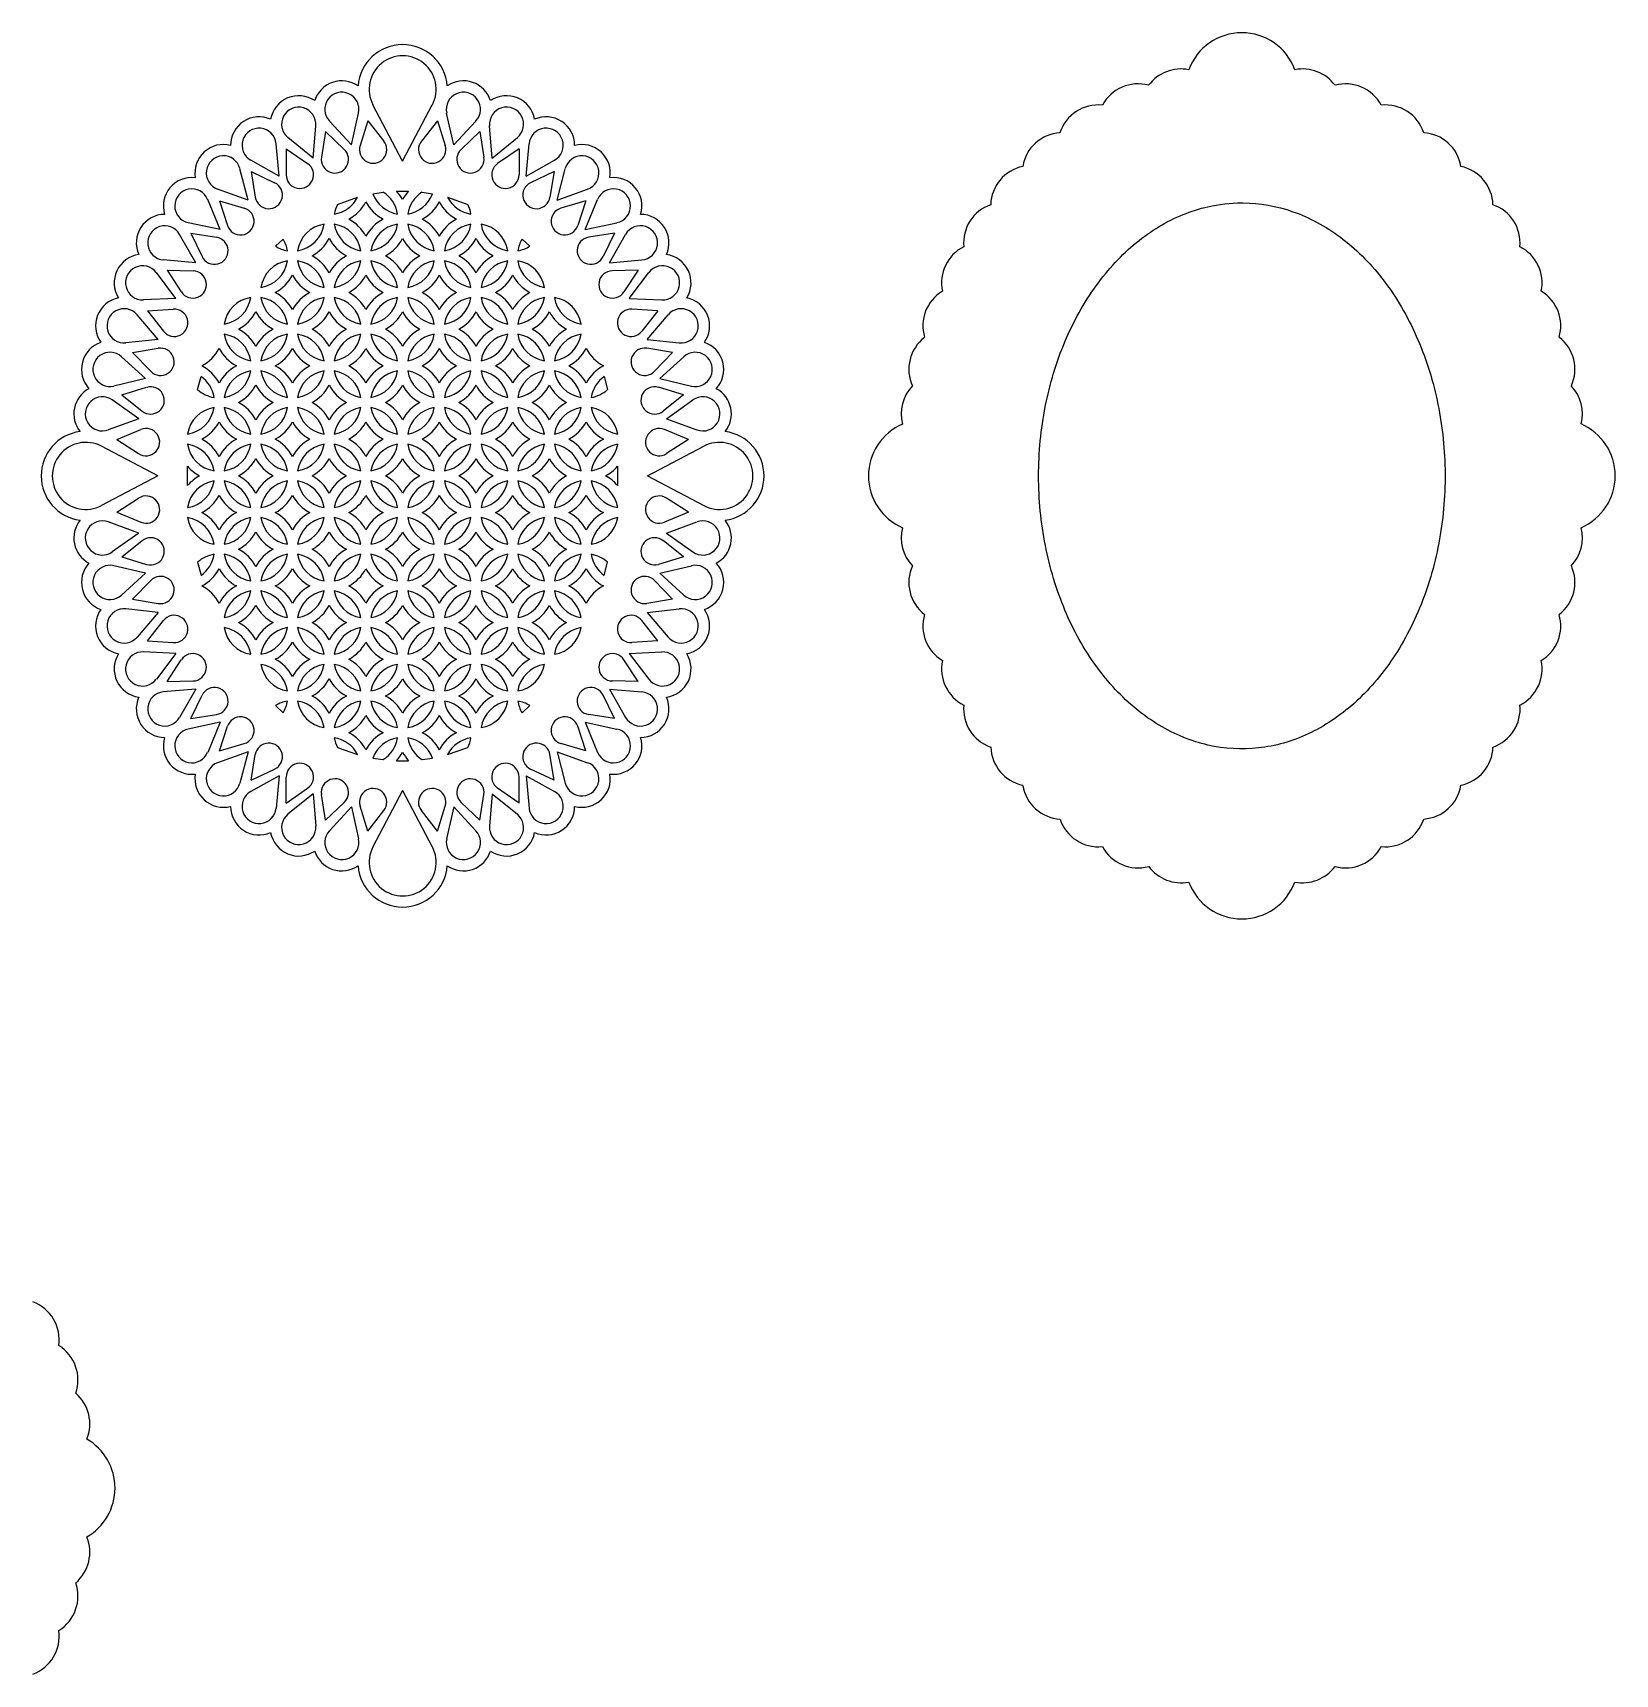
# Model space of a CAD drawing. Extents: x -370 to 168, y -426 to -128.
# Drawn here: x -98.5 to 168, y -404.8 to -128.2 of the extents above; entities that cross this region are included whole.
import ezdxf

# ---------------------------------------------------------------- set-up
doc = ezdxf.new("R2010")
doc.units = 0
doc.layers.get('0').update_dxf_attribs({"linetype": 'CONTINUOUS'})

msp = doc.modelspace()

# ---------------------------------------------------------------- linework, layer by layer
for p, q in [((-36.24, -149.88), (-41.24, -140.38)), ((-36.24, -149.88), (-31.25, -140.38)), ((-44.85, -147.09), (-48.58, -143.09)), ((-44.85, -147.09), (-43.66, -141.74)), ((-42.13, -143.05), (-43.42, -147.23)), ((-42.13, -143.05), (-39.41, -146.48)), ((-30.36, -143.05), (-33.08, -146.48)), ((-30.36, -143.05), (-29.06, -147.23)), ((-27.64, -147.09), (-28.83, -141.74)), ((-27.64, -147.09), (-23.91, -143.09)), ((-51.34, -149.33), (-55.57, -145.86)), ((-51.34, -149.33), (-50.88, -143.88)), ((-49.26, -144.86), (-49.93, -149.19)), ((-49.26, -144.86), (-46.07, -147.87)), ((-23.22, -144.86), (-26.41, -147.87)), ((-23.22, -144.86), (-22.56, -149.19)), ((-21.15, -149.33), (-21.61, -143.88)), ((-21.15, -149.33), (-16.91, -145.86)), ((-57.03, -152.36), (-57.55, -146.91)), ((-55.85, -147.76), (-55.86, -152.14)), ((-55.85, -147.76), (-52.24, -150.25)), ((-16.64, -147.76), (-20.25, -150.25)), ((-16.64, -147.76), (-16.63, -152.14)), ((-15.46, -152.36), (-14.94, -146.91)), ((-62.26, -156.41), (-63.64, -151.12)), ((-57.03, -152.36), (-61.82, -149.7)), ((-61.77, -151.6), (-57.81, -153.48)), ((-61.77, -151.6), (-61.07, -155.93)), ((-15.46, -152.36), (-10.67, -149.7)), ((-10.72, -151.6), (-14.68, -153.48)), ((-10.72, -151.6), (-11.42, -155.93)), ((-10.23, -156.41), (-8.85, -151.12)), ((-62.26, -156.41), (-67.41, -154.56)), ((-10.23, -156.41), (-5.08, -154.56)), ((-67, -161.37), (-69.08, -156.3)), ((-67.11, -156.53), (-62.91, -157.77)), ((-67.11, -156.53), (-65.75, -160.7)), ((-47.22, -157.13), (-43.83, -155.94)), ((-41.29, -155.35), (-39.51, -155.07)), ((-37.26, -154.9), (-35.23, -154.9)), ((-32.98, -155.07), (-31.2, -155.35)), ((-28.66, -155.94), (-25.27, -157.13)), ((-5.38, -156.53), (-9.58, -157.77)), ((-5.38, -156.53), (-6.74, -160.7)), ((-5.49, -161.37), (-3.41, -156.3)), ((-67, -161.37), (-72.35, -160.22)), ((-5.49, -161.37), (-0.14, -160.22)), ((-71.1, -166.96), (-73.81, -162.2)), ((-71.91, -161.98), (-67.59, -162.66)), ((-71.91, -161.98), (-70.03, -165.93)), ((-57.68, -164.18), (-56.37, -162.97)), ((-16.12, -162.97), (-14.81, -164.18)), ((-0.57, -161.98), (-4.9, -162.66)), ((-0.57, -161.98), (-2.46, -165.93)), ((-1.38, -166.96), (1.32, -162.2)), ((-74.42, -172.98), (-77.73, -168.61)), ((-71.1, -166.96), (-76.56, -166.49)), ((-75.91, -168.22), (-71.53, -168.33)), ((-75.91, -168.22), (-73.52, -171.89)), ((-1.38, -166.96), (4.07, -166.49)), ((3.42, -168.22), (-0.96, -168.33)), ((3.42, -168.22), (1.03, -171.89)), ((1.93, -172.98), (5.24, -168.61)), ((-74.42, -172.98), (-79.89, -173.23)), ((1.93, -172.98), (7.4, -173.23)), ((-77.41, -179.88), (-80.97, -175.73)), ((-79.24, -175.07), (-74.87, -174.79)), ((-79.24, -175.07), (-76.54, -178.52)), ((6.75, -175.07), (2.38, -174.79)), ((6.75, -175.07), (4.05, -178.52)), ((4.92, -179.88), (8.48, -175.73)), ((-77.41, -179.88), (-82.85, -180.47)), ((-81.72, -182.11), (-77.4, -181.39)), ((-81.72, -182.11), (-78.67, -185.26)), ((9.23, -182.11), (4.91, -181.39)), ((4.92, -179.88), (10.36, -180.47)), ((9.23, -182.11), (6.18, -185.26)), ((-79.55, -186.48), (-83.61, -182.8)), ((7.06, -186.48), (11.12, -182.8)), ((-79.55, -186.48), (-84.88, -187.74)), ((-83.55, -189.23), (-79.36, -187.96)), ((-70.77, -188.35), (-70.2, -186.13)), ((-2.29, -186.13), (-1.71, -188.35)), ((11.06, -189.23), (6.87, -187.96)), ((7.06, -186.48), (12.39, -187.74)), ((-80.69, -193.25), (-85.15, -190.08)), ((-83.55, -189.23), (-80.13, -191.97)), ((11.06, -189.23), (7.64, -191.97)), ((8.2, -193.25), (12.66, -190.08)), ((-80.69, -193.25), (-85.83, -195.13)), ((8.2, -193.25), (13.34, -195.13)), ((-84.39, -196.75), (-80.34, -195.08)), ((11.9, -196.75), (7.85, -195.08)), ((-77.47, -202.89), (-86.97, -197.89)), ((-84.39, -196.75), (-80.72, -199.14)), ((4.98, -202.89), (14.48, -197.89)), ((11.9, -196.75), (8.23, -199.14)), ((-72.46, -204.5), (-72.46, -201.27)), ((-0.03, -201.27), (-0.03, -204.5)), ((-77.47, -202.89), (-86.97, -207.88)), ((4.98, -202.89), (14.48, -207.88)), ((-84.39, -209.02), (-80.72, -206.63)), ((11.9, -209.02), (8.23, -206.63)), ((-84.39, -209.02), (-80.34, -210.7)), ((11.9, -209.02), (7.85, -210.7)), ((-80.69, -212.52), (-85.83, -210.64)), ((-80.69, -212.52), (-85.15, -215.69)), ((8.2, -212.52), (13.34, -210.64)), ((8.2, -212.52), (12.66, -215.69)), ((-83.55, -216.54), (-80.13, -213.8)), ((11.06, -216.54), (7.64, -213.8)), ((-79.55, -219.29), (-84.88, -218.03)), ((-83.55, -216.54), (-79.36, -217.81)), ((-70.77, -217.43), (-70.2, -219.64)), ((-2.29, -219.64), (-1.71, -217.43)), ((11.06, -216.54), (6.87, -217.81)), ((7.06, -219.29), (12.39, -218.03)), ((-79.55, -219.29), (-83.61, -222.97)), ((-81.72, -223.66), (-78.67, -220.51)), ((9.23, -223.66), (6.18, -220.51)), ((7.06, -219.29), (11.12, -222.97)), ((-81.72, -223.66), (-77.4, -224.39)), ((9.23, -223.66), (4.91, -224.39)), ((-77.41, -225.89), (-82.85, -225.31)), ((-77.41, -225.89), (-80.97, -230.05)), ((4.92, -225.89), (10.36, -225.31)), ((4.92, -225.89), (8.48, -230.05)), ((-79.24, -230.7), (-76.54, -227.26)), ((6.75, -230.7), (4.05, -227.26)), ((-79.24, -230.7), (-74.87, -230.98)), ((6.75, -230.7), (2.38, -230.98)), ((-74.42, -232.8), (-79.89, -232.54)), ((-74.42, -232.8), (-77.73, -237.16)), ((-75.91, -237.56), (-73.52, -233.88)), ((3.42, -237.56), (1.03, -233.88)), ((1.93, -232.8), (7.4, -232.54)), ((1.93, -232.8), (5.24, -237.16)), ((-75.91, -237.56), (-71.53, -237.44)), ((3.42, -237.56), (-0.96, -237.44)), ((-71.1, -238.81), (-76.56, -239.28)), ((-71.1, -238.81), (-73.81, -243.58)), ((-71.91, -243.79), (-70.03, -239.84)), ((-0.57, -243.79), (-2.46, -239.84)), ((-1.38, -238.81), (4.07, -239.28)), ((-1.38, -238.81), (1.32, -243.58)), ((-71.91, -243.79), (-67.59, -243.11)), ((-57.68, -241.59), (-56.37, -242.81)), ((-16.12, -242.81), (-14.81, -241.59)), ((-0.57, -243.79), (-4.9, -243.11)), ((-67, -244.4), (-72.35, -245.56)), ((-67, -244.4), (-69.08, -249.47)), ((-67.11, -249.24), (-65.75, -245.08)), ((-5.38, -249.24), (-6.74, -245.08)), ((-5.49, -244.4), (-0.14, -245.56)), ((-5.49, -244.4), (-3.41, -249.47)), ((-67.11, -249.24), (-62.91, -248)), ((-47.22, -248.64), (-43.83, -249.83)), ((-28.66, -249.83), (-25.27, -248.64)), ((-5.38, -249.24), (-9.58, -248)), ((-62.26, -249.36), (-67.41, -251.22)), ((-62.26, -249.36), (-63.64, -254.66)), ((-61.77, -254.17), (-61.07, -249.84)), ((-41.29, -250.43), (-39.51, -250.7)), ((-37.26, -250.88), (-35.23, -250.88)), ((-32.98, -250.7), (-31.2, -250.43)), ((-10.72, -254.17), (-11.42, -249.84)), ((-10.23, -249.36), (-5.08, -251.22)), ((-10.23, -249.36), (-8.85, -254.66)), ((-57.03, -253.41), (-61.82, -256.07)), ((-61.77, -254.17), (-57.81, -252.3)), ((-57.03, -253.41), (-57.55, -258.86)), ((-55.85, -258.01), (-55.86, -253.63)), ((-16.64, -258.01), (-16.63, -253.63)), ((-15.46, -253.41), (-10.67, -256.07)), ((-15.46, -253.41), (-14.94, -258.86)), ((-10.72, -254.17), (-14.68, -252.3)), ((-55.85, -258.01), (-52.24, -255.52)), ((-51.34, -256.44), (-55.57, -259.91)), ((-51.34, -256.44), (-50.88, -261.89)), ((-49.26, -260.91), (-49.93, -256.58)), ((-36.24, -255.89), (-41.24, -265.39)), ((-36.24, -255.89), (-31.25, -265.39)), ((-23.22, -260.91), (-22.56, -256.58)), ((-21.15, -256.44), (-21.61, -261.89)), ((-21.15, -256.44), (-16.91, -259.91)), ((-16.64, -258.01), (-20.25, -255.52)), ((-49.26, -260.91), (-46.07, -257.9)), ((-44.85, -258.68), (-48.58, -262.69)), ((-44.85, -258.68), (-43.66, -264.03)), ((-42.13, -262.73), (-43.42, -258.54)), ((-42.13, -262.73), (-39.41, -259.29)), ((-30.36, -262.73), (-33.08, -259.29)), ((-30.36, -262.73), (-29.06, -258.54)), ((-27.64, -258.68), (-28.83, -264.03)), ((-27.64, -258.68), (-23.91, -262.69)), ((-23.22, -260.91), (-26.41, -257.9))]:
    msp.add_line(p, q)
for centre, radius, start, end in [((105.12, -137.75), 9.53, 20.3392, 159.6608), ((-36.24, -137.75), 7.53, 4.4725, 175.5275), ((-36.24, -137.75), 5.65, 332.2491, 207.7509), ((94.88, -141.12), 6.8, 78.9978, 143.4923), ((115.35, -141.12), 6.8, 36.5103, 101.0048), ((-46.48, -141.12), 4.8, 55.3961, 162.2801), ((-46.48, -141.12), 2.88, 347.4978, 222.9996), ((-26.01, -141.12), 2.88, 317.0004, 192.5022), ((-26.01, -141.12), 4.8, 17.7199, 124.6039), ((87.61, -143.63), 6.8, 74.6254, 151.758), ((122.62, -143.63), 6.8, 28.2446, 105.3772), ((-53.75, -143.63), 4.8, 55.8375, 169.9004), ((-53.75, -143.63), 2.88, 355.1181, 230.6199), ((-18.74, -143.63), 2.88, 309.3801, 184.8819), ((-18.74, -143.63), 4.8, 10.0996, 124.1625), ((80.94, -147.18), 6.8, 84.2799, 161.8041), ((129.29, -147.18), 6.8, 18.1985, 95.7227), ((-60.42, -147.18), 4.8, 66.1374, 180.2003), ((-12.07, -147.18), 4.8, 359.7997, 113.8626), ((-60.42, -147.18), 2.88, 5.418, 240.9198), ((-41.22, -147.91), 2.3, 162.8071, 38.3088), ((-31.27, -147.91), 2.3, 141.6911, 17.1929), ((-12.07, -147.18), 2.88, 299.0802, 174.582), ((74.93, -151.84), 6.8, 93.7722, 170.6713), ((135.3, -151.84), 6.8, 9.3313, 86.2304), ((-66.43, -151.84), 4.8, 75.376, 189.4389), ((-66.43, -151.84), 2.88, 14.6565, 250.1583), ((-47.65, -149.55), 2.3, 171.2309, 46.7327), ((-24.83, -149.55), 2.3, 133.2673, 8.7691), ((-6.06, -151.84), 2.88, 289.8417, 165.3435), ((-6.06, -151.84), 4.8, 350.5611, 104.624), ((-53.55, -152.15), 2.3, 179.8406, 55.3424), ((-18.94, -152.15), 2.3, 124.6576, 0.1594), ((69.61, -157.4), 6.8, 101.847, 178.2518), ((140.62, -157.4), 6.8, 1.7508, 78.1556), ((-71.75, -157.4), 4.8, 83.0794, 197.1423), ((-71.75, -157.4), 2.88, 22.36, 257.8617), ((-58.79, -155.56), 2.3, 189.1712, 64.6729), ((-13.7, -155.56), 2.3, 115.3271, 350.8288), ((-0.74, -157.4), 2.88, 282.1383, 157.64), ((-0.74, -157.4), 4.8, 342.8577, 96.9206), ((-48.61, -153.43), 5.4, 279.0442, 332.3273), ((-42.43, -159.61), 5.4, 152.6678, 170.9558), ((-48.61, -153.43), 7, 297.981, 332.019), ((-36.24, -153.43), 7, 207.981, 242.019), ((-36.24, -153.43), 5.4, 200.7558, 260.9558), ((-42.43, -159.61), 5.4, 9.0442, 57.253), ((-42.43, -159.61), 7, 27.981, 42.3754), ((-30.06, -159.61), 7, 137.6246, 152.019), ((-30.06, -159.61), 5.4, 122.747, 170.9558), ((-36.24, -153.43), 5.4, 279.0442, 339.2442), ((-36.24, -153.43), 7, 297.981, 332.019), ((-23.88, -153.43), 7, 207.981, 242.019), ((-23.88, -153.43), 5.4, 207.6727, 260.9558), ((-30.06, -159.61), 5.4, 9.0442, 27.3322), ((65.05, -163.62), 6.8, 109.1699, 185.5517), ((145.18, -163.62), 6.8, 354.4508, 70.8327), ((-76.31, -163.62), 4.8, 90.2794, 204.3423), ((-63.56, -159.98), 2.3, 198.0996, 73.6014), ((-48.61, -165.8), 7, 27.981, 62.019), ((-36.24, -165.8), 7, 117.981, 152.019), ((-36.24, -165.8), 7, 27.981, 62.019), ((-23.88, -165.8), 7, 117.981, 152.019), ((-8.93, -159.98), 2.3, 106.3986, 341.9004), ((3.82, -163.62), 4.8, 335.6577, 89.7206), ((-76.31, -163.62), 2.88, 29.56, 265.0618), ((-67.95, -164.94), 2.3, 205.5459, 81.0477), ((-60.97, -165.8), 5.4, 9.0442, 31.5937), ((-48.61, -165.8), 5.4, 99.0442, 170.9558), ((-54.79, -159.61), 5.4, 279.0442, 350.9558), ((-54.79, -159.61), 7, 297.981, 332.019), ((-42.43, -159.61), 7, 207.981, 242.019), ((-42.43, -159.61), 5.4, 189.0442, 260.9558), ((-48.61, -165.8), 5.4, 9.0442, 80.9558), ((-42.43, -159.61), 5.4, 279.0442, 350.9558), ((-36.24, -165.8), 5.4, 99.0442, 170.9558), ((-42.43, -159.61), 7, 297.981, 332.019), ((-30.06, -159.61), 7, 207.981, 242.019), ((-30.06, -159.61), 5.4, 189.0442, 260.9558), ((-36.24, -165.8), 5.4, 9.0442, 80.9558), ((-30.06, -159.61), 5.4, 279.0442, 350.9558), ((-23.88, -165.8), 5.4, 99.0442, 170.9558), ((-30.06, -159.61), 7, 297.981, 332.019), ((-17.7, -159.61), 7, 207.981, 242.019), ((-17.7, -159.61), 5.4, 189.0442, 260.9558), ((-23.88, -165.8), 5.4, 9.0442, 80.9558), ((-11.52, -165.8), 5.4, 148.4063, 170.9558), ((-4.54, -164.94), 2.3, 98.9523, 334.4541), ((3.82, -163.62), 2.88, 274.9382, 150.44), ((-80.03, -170.35), 4.8, 97.8886, 211.9515), ((-54.79, -159.61), 5.4, 237.683, 260.9558), ((-54.79, -171.98), 7, 27.981, 62.019), ((-42.43, -171.98), 7, 117.981, 152.019), ((-42.43, -171.98), 7, 27.981, 62.019), ((-30.06, -171.98), 7, 117.981, 152.019), ((-30.06, -171.98), 7, 27.981, 62.019), ((-17.7, -171.98), 7, 117.981, 152.019), ((-17.7, -159.61), 5.4, 279.0442, 302.317), ((7.54, -170.35), 4.8, 328.0485, 82.1114), ((61.33, -170.35), 6.8, 116.6791, 192.1303), ((148.9, -170.35), 6.8, 347.8723, 63.3234), ((-80.03, -170.35), 2.88, 37.1691, 272.6709), ((-71.59, -170.63), 2.3, 213.0044, 88.5061), ((-60.97, -165.8), 5.4, 279.0442, 350.9558), ((-54.79, -171.98), 5.4, 99.0442, 170.9558), ((-48.61, -165.8), 5.4, 189.0442, 260.9558), ((-54.79, -171.98), 5.4, 9.0442, 80.9558), ((-42.43, -171.98), 5.4, 99.0442, 170.9558), ((-48.61, -165.8), 5.4, 279.0442, 350.9558), ((-42.43, -171.98), 5.4, 9.0442, 80.9558), ((-36.24, -165.8), 5.4, 189.0442, 260.9558), ((-30.06, -171.98), 5.4, 99.0442, 170.9558), ((-36.24, -165.8), 5.4, 279.0442, 350.9558), ((-30.06, -171.98), 5.4, 9.0442, 80.9558), ((-23.88, -165.8), 5.4, 189.0442, 260.9558), ((-23.88, -165.8), 5.4, 279.0442, 350.9558), ((-17.7, -171.98), 5.4, 99.0442, 170.9558), ((-11.52, -165.8), 5.4, 189.0442, 260.9558), ((-17.7, -171.98), 5.4, 9.0442, 80.9558), ((-0.9, -170.63), 2.3, 91.4939, 326.9956), ((7.54, -170.35), 2.88, 267.3291, 142.8309), ((-60.97, -165.8), 7, 297.981, 332.019), ((-48.61, -165.8), 7, 207.981, 242.019), ((-48.61, -165.8), 7, 297.981, 332.019), ((-36.24, -165.8), 7, 207.981, 242.019), ((-36.24, -165.8), 7, 297.981, 332.019), ((-23.88, -165.8), 7, 207.981, 242.019), ((-23.88, -165.8), 7, 297.981, 332.019), ((-11.52, -165.8), 7, 207.981, 242.019), ((-83.16, -177.6), 4.8, 101.3498, 215.4127), ((-60.97, -178.16), 5.4, 99.0442, 170.9558), ((-67.15, -171.98), 5.4, 279.0442, 350.9558), ((-60.97, -178.16), 5.4, 9.0442, 80.9558), ((-54.79, -171.98), 5.4, 189.0442, 260.9558), ((-60.97, -178.16), 7, 27.981, 62.019), ((-48.61, -178.16), 7, 117.981, 152.019), ((-48.61, -178.16), 5.4, 99.0442, 170.9558), ((-54.79, -171.98), 5.4, 279.0442, 350.9558), ((-42.43, -171.98), 5.4, 189.0442, 260.9558), ((-48.61, -178.16), 5.4, 9.0442, 80.9558), ((-48.61, -178.16), 7, 27.981, 62.019), ((-36.24, -178.16), 7, 117.981, 152.019), ((-42.43, -171.98), 5.4, 279.0442, 350.9558), ((-36.24, -178.16), 5.4, 99.0442, 170.9558), ((-30.06, -171.98), 5.4, 189.0442, 260.9558), ((-36.24, -178.16), 5.4, 9.0442, 80.9558), ((-36.24, -178.16), 7, 27.981, 62.019), ((-23.88, -178.16), 7, 117.981, 152.019), ((-30.06, -171.98), 5.4, 279.0442, 350.9558), ((-23.88, -178.16), 5.4, 99.0442, 170.9558), ((-17.7, -171.98), 5.4, 189.0442, 260.9558), ((-23.88, -178.16), 5.4, 9.0442, 80.9558), ((-23.88, -178.16), 7, 27.981, 62.019), ((-11.52, -178.16), 7, 117.981, 152.019), ((-17.7, -171.98), 5.4, 279.0442, 350.9558), ((-11.52, -178.16), 5.4, 99.0442, 170.9558), ((-5.34, -171.98), 5.4, 189.0442, 260.9558), ((-11.52, -178.16), 5.4, 9.0442, 80.9558), ((10.67, -177.6), 4.8, 324.5873, 78.6502), ((58.2, -177.6), 6.8, 121.171, 196.5222), ((152.03, -177.6), 6.8, 343.4804, 58.8316), ((-83.16, -177.6), 2.88, 40.6304, 276.1321), ((-74.72, -177.09), 2.3, 218.0833, 93.5851), ((-67.15, -171.98), 7, 297.981, 332.019), ((-54.79, -171.98), 7, 207.981, 242.019), ((-54.79, -171.98), 7, 297.981, 332.019), ((-42.43, -171.98), 7, 207.981, 242.019), ((-42.43, -171.98), 7, 297.981, 332.019), ((-30.06, -171.98), 7, 207.981, 242.019), ((-30.06, -171.98), 7, 297.981, 332.019), ((-17.7, -171.98), 7, 207.981, 242.019), ((-17.7, -171.98), 7, 297.981, 332.019), ((-5.34, -171.98), 7, 207.981, 242.019), ((2.23, -177.09), 2.3, 86.4149, 321.9167), ((10.67, -177.6), 2.88, 263.8679, 139.3696), ((-60.97, -178.16), 5.4, 189.0442, 260.9558), ((-67.15, -184.34), 5.4, 9.0442, 80.9558), ((-67.15, -184.34), 7, 27.981, 62.019), ((-54.79, -184.34), 7, 117.981, 152.019), ((-60.97, -178.16), 5.4, 279.0442, 350.9558), ((-54.79, -184.34), 5.4, 99.0442, 170.9558), ((-48.61, -178.16), 5.4, 189.0442, 260.9558), ((-54.79, -184.34), 5.4, 9.0442, 80.9558), ((-54.79, -184.34), 7, 27.981, 62.019), ((-42.43, -184.34), 7, 117.981, 152.019), ((-42.43, -184.34), 5.4, 99.0442, 170.9558), ((-48.61, -178.16), 5.4, 279.0442, 350.9558), ((-42.43, -184.34), 5.4, 9.0442, 80.9558), ((-36.24, -178.16), 5.4, 189.0442, 260.9558), ((-42.43, -184.34), 7, 27.981, 62.019), ((-30.06, -184.34), 7, 117.981, 152.019), ((-30.06, -184.34), 5.4, 99.0442, 170.9558), ((-36.24, -178.16), 5.4, 279.0442, 350.9558), ((-30.06, -184.34), 5.4, 9.0442, 80.9558), ((-23.88, -178.16), 5.4, 189.0442, 260.9558), ((-30.06, -184.34), 7, 27.981, 62.019), ((-17.7, -184.34), 7, 117.981, 152.019), ((-23.88, -178.16), 5.4, 279.0442, 350.9558), ((-17.7, -184.34), 5.4, 99.0442, 170.9558), ((-11.52, -178.16), 5.4, 189.0442, 260.9558), ((-17.7, -184.34), 5.4, 9.0442, 80.9558), ((-17.7, -184.34), 7, 27.981, 62.019), ((-5.34, -184.34), 7, 117.981, 152.019), ((-5.34, -184.34), 5.4, 99.0442, 170.9558), ((-11.52, -178.16), 5.4, 279.0442, 350.9558), ((55.82, -184.94), 6.8, 127.4403, 204.2774), ((154.42, -184.93), 6.8, 335.7252, 52.5623), ((-85.54, -184.94), 4.8, 108.5498, 222.6127), ((-85.54, -184.94), 2.88, 47.8304, 283.3321), ((-77.02, -183.66), 2.3, 224.0675, 99.5692), ((-73.33, -178.16), 7, 297.981, 332.019), ((-60.97, -178.16), 7, 207.981, 242.019), ((-60.97, -178.16), 7, 297.981, 332.019), ((-48.61, -178.16), 7, 207.981, 242.019), ((-48.61, -178.16), 7, 297.981, 332.019), ((-36.24, -178.16), 7, 207.981, 242.019), ((-36.24, -178.16), 7, 297.981, 332.019), ((-23.88, -178.16), 7, 207.981, 242.019), ((-23.88, -178.16), 7, 297.981, 332.019), ((-11.52, -178.16), 7, 207.981, 242.019), ((-11.52, -178.16), 7, 297.981, 332.019), ((0.85, -178.16), 7, 207.981, 242.019), ((4.53, -183.66), 2.3, 80.4308, 315.9325), ((13.05, -184.94), 2.88, 256.6679, 132.1696), ((13.05, -184.94), 4.8, 317.3873, 71.4502), ((-73.33, -190.52), 7, 27.981, 62.019), ((-60.97, -190.52), 7, 117.981, 152.019), ((-67.15, -184.34), 5.4, 279.0442, 350.9558), ((-60.97, -190.52), 5.4, 99.0442, 170.9558), ((-54.79, -184.34), 5.4, 189.0442, 260.9558), ((-60.97, -190.52), 5.4, 9.0442, 80.9558), ((-60.97, -190.52), 7, 27.981, 62.019), ((-48.61, -190.52), 7, 117.981, 152.019), ((-54.79, -184.34), 5.4, 279.0442, 350.9558), ((-48.61, -190.52), 5.4, 99.0442, 170.9558), ((-48.61, -190.52), 5.4, 9.0442, 80.9558), ((-42.43, -184.34), 5.4, 189.0442, 260.9558), ((-48.61, -190.52), 7, 27.981, 62.019), ((-36.24, -190.52), 7, 117.981, 152.019), ((-36.24, -190.52), 5.4, 99.0442, 170.9558), ((-42.43, -184.34), 5.4, 279.0442, 350.9558), ((-36.24, -190.52), 5.4, 9.0442, 80.9558), ((-30.06, -184.34), 5.4, 189.0442, 260.9558), ((-36.24, -190.52), 7, 27.981, 62.019), ((-23.88, -190.52), 7, 117.981, 152.019), ((-30.06, -184.34), 5.4, 279.0442, 350.9558), ((-23.88, -190.52), 5.4, 99.0442, 170.9558), ((-17.7, -184.34), 5.4, 189.0442, 260.9558), ((-23.88, -190.52), 5.4, 9.0442, 80.9558), ((-23.88, -190.52), 7, 27.981, 62.019), ((-11.52, -190.52), 7, 117.981, 152.019), ((-17.7, -184.34), 5.4, 279.0442, 350.9558), ((-11.52, -190.52), 5.4, 99.0442, 170.9558), ((-11.52, -190.52), 5.4, 9.0442, 80.9558), ((-5.34, -184.34), 5.4, 189.0442, 260.9558), ((-11.52, -190.52), 7, 27.981, 62.019), ((0.85, -190.52), 7, 117.981, 152.019), ((-78.69, -190.17), 2.3, 231.2946, 106.7964), ((-73.33, -190.52), 5.4, 9.0442, 54.4723), ((-67.15, -184.34), 7, 297.981, 332.019), ((-54.79, -184.34), 7, 207.981, 242.019), ((-54.79, -184.34), 7, 297.981, 332.019), ((-42.43, -184.34), 7, 207.981, 242.019), ((-42.43, -184.34), 7, 297.981, 332.019), ((-30.06, -184.34), 7, 207.981, 242.019), ((-30.06, -184.34), 7, 297.981, 332.019), ((-17.7, -184.34), 7, 207.981, 242.019), ((-17.7, -184.34), 7, 297.981, 332.019), ((-5.34, -184.34), 7, 207.981, 242.019), ((0.85, -190.52), 5.4, 125.5277, 170.9558), ((6.2, -190.17), 2.3, 73.2036, 308.7054), ((54.54, -192.43), 6.8, 136.3775, 194.6785), ((155.69, -192.42), 6.8, 345.3241, 43.6251), ((-86.82, -192.43), 4.8, 118.0422, 218.5962), ((-86.82, -192.43), 2.88, 54.5634, 290.0652), ((-67.15, -184.34), 5.4, 227.8854, 260.9558), ((-67.15, -196.7), 7, 27.981, 62.019), ((-54.79, -196.7), 7, 117.981, 152.019), ((-54.79, -196.7), 7, 27.981, 62.019), ((-42.43, -196.7), 7, 117.981, 152.019), ((-42.43, -196.7), 7, 27.981, 62.019), ((-30.06, -196.7), 7, 117.981, 152.019), ((-30.06, -196.7), 7, 27.981, 62.019), ((-17.7, -196.7), 7, 117.981, 152.019), ((-17.7, -196.7), 7, 27.981, 62.019), ((-5.34, -196.7), 7, 117.981, 152.019), ((-5.34, -184.34), 5.4, 279.0442, 312.1146), ((14.33, -192.43), 2.88, 249.9348, 125.4366), ((14.33, -192.43), 4.8, 321.4038, 61.9578), ((-67.15, -196.7), 5.4, 99.0442, 170.9558), ((-73.33, -190.52), 5.4, 279.0442, 350.9558), ((-67.15, -196.7), 5.4, 9.0442, 80.9558), ((-60.97, -190.52), 5.4, 189.0442, 260.9558), ((-54.79, -196.7), 5.4, 99.0442, 170.9558), ((-60.97, -190.52), 5.4, 279.0442, 350.9558), ((-54.79, -196.7), 5.4, 9.0442, 80.9558), ((-48.61, -190.52), 5.4, 189.0442, 260.9558), ((-48.61, -190.52), 5.4, 279.0442, 350.9558), ((-42.43, -196.7), 5.4, 99.0442, 170.9558), ((-36.24, -190.52), 5.4, 189.0442, 260.9558), ((-42.43, -196.7), 5.4, 9.0442, 80.9558), ((-36.24, -190.52), 5.4, 279.0442, 350.9558), ((-30.06, -196.7), 5.4, 99.0442, 170.9558), ((-23.88, -190.52), 5.4, 189.0442, 260.9558), ((-30.06, -196.7), 5.4, 9.0442, 80.9558), ((-23.88, -190.52), 5.4, 279.0442, 350.9558), ((-17.7, -196.7), 5.4, 99.0442, 170.9558), ((-11.52, -190.52), 5.4, 189.0442, 260.9558), ((-17.7, -196.7), 5.4, 9.0442, 80.9558), ((-11.52, -190.52), 5.4, 279.0442, 350.9558), ((-5.34, -196.7), 5.4, 99.0442, 170.9558), ((-5.34, -196.7), 5.4, 9.0442, 80.9558), ((0.85, -190.52), 5.4, 189.0442, 260.9558), ((-89.6, -202.89), 7.53, 97.4399, 262.5601), ((-79.46, -197.21), 2.3, 236.9683, 112.47), ((-73.33, -190.52), 7, 297.981, 332.019), ((-60.97, -190.52), 7, 207.981, 242.019), ((-60.97, -190.52), 7, 297.981, 332.019), ((-48.61, -190.52), 7, 207.981, 242.019), ((-48.61, -190.52), 7, 297.981, 332.019), ((-36.24, -190.52), 7, 207.981, 242.019), ((-36.24, -190.52), 7, 297.981, 332.019), ((-23.88, -190.52), 7, 207.981, 242.019), ((-23.88, -190.52), 7, 297.981, 332.019), ((-11.52, -190.52), 7, 207.981, 242.019), ((-11.52, -190.52), 7, 297.981, 332.019), ((0.85, -190.52), 7, 207.981, 242.019), ((6.97, -197.21), 2.3, 67.53, 303.0317), ((17.11, -202.89), 7.53, 277.4399, 82.5601), ((51.76, -202.89), 9.53, 113.5174, 246.4826), ((158.47, -202.88), 9.53, 293.52, 66.4852), ((-89.6, -202.89), 5.65, 62.2491, 297.7509), ((-67.15, -196.7), 5.4, 189.0442, 260.9558), ((-73.33, -202.89), 5.4, 9.0442, 80.9558), ((-73.33, -202.89), 7, 27.981, 62.019), ((-60.97, -202.89), 7, 117.981, 152.019), ((-67.15, -196.7), 5.4, 279.0442, 350.9558), ((-60.97, -202.89), 5.4, 99.0442, 170.9558), ((-54.79, -196.7), 5.4, 189.0442, 260.9558), ((-60.97, -202.89), 5.4, 9.0442, 80.9558), ((-60.97, -202.89), 7, 27.981, 62.019), ((-48.61, -202.89), 7, 117.981, 152.019), ((-54.79, -196.7), 5.4, 279.0442, 350.9558), ((-48.61, -202.89), 5.4, 99.0442, 170.9558), ((-48.61, -202.89), 5.4, 9.0442, 80.9558), ((-42.43, -196.7), 5.4, 189.0442, 260.9558), ((-48.61, -202.89), 7, 27.981, 62.019), ((-36.24, -202.89), 7, 117.981, 152.019), ((-42.43, -196.7), 5.4, 279.0442, 350.9558), ((-36.24, -202.89), 5.4, 99.0442, 170.9558), ((-36.24, -202.89), 5.4, 9.0442, 80.9558), ((-30.06, -196.7), 5.4, 189.0442, 260.9558), ((-36.24, -202.89), 7, 27.981, 62.019), ((-23.88, -202.89), 7, 117.981, 152.019), ((-23.88, -202.89), 5.4, 99.0442, 170.9558), ((-30.06, -196.7), 5.4, 279.0442, 350.9558), ((-17.7, -196.7), 5.4, 189.0442, 260.9558), ((-23.88, -202.89), 5.4, 9.0442, 80.9558), ((-23.88, -202.89), 7, 27.981, 62.019), ((-11.52, -202.89), 7, 117.981, 152.019), ((-17.7, -196.7), 5.4, 279.0442, 350.9558), ((-11.52, -202.89), 5.4, 99.0442, 170.9558), ((-11.52, -202.89), 5.4, 9.0442, 80.9558), ((-5.34, -196.7), 5.4, 189.0442, 260.9558), ((-11.52, -202.89), 7, 27.981, 62.019), ((0.85, -202.89), 7, 117.981, 152.019), ((-5.34, -196.7), 5.4, 279.0442, 350.9558), ((0.85, -202.89), 5.4, 99.0442, 170.9558), ((17.11, -202.89), 5.65, 242.2491, 117.7509), ((-67.15, -196.7), 7, 220.757, 242.019), ((-67.15, -196.7), 7, 297.981, 332.019), ((-54.79, -196.7), 7, 207.981, 242.019), ((-54.79, -196.7), 7, 297.981, 332.019), ((-42.43, -196.7), 7, 207.981, 242.019), ((-42.43, -196.7), 7, 297.981, 332.019), ((-30.06, -196.7), 7, 207.981, 242.019), ((-30.06, -196.7), 7, 297.981, 332.019), ((-17.7, -196.7), 7, 207.981, 242.019), ((-17.7, -196.7), 7, 297.981, 332.019), ((-5.34, -196.7), 7, 207.981, 242.019), ((-5.34, -196.7), 7, 297.981, 319.243), ((-67.15, -209.07), 5.4, 99.0442, 170.9558), ((-73.33, -202.89), 5.4, 279.0442, 350.9558), ((-67.15, -209.07), 7, 117.981, 139.243), ((-67.15, -209.07), 5.4, 9.0442, 80.9558), ((-60.97, -202.89), 5.4, 189.0442, 260.9558), ((-67.15, -209.07), 7, 27.981, 62.019), ((-54.79, -209.07), 7, 117.981, 152.019), ((-54.79, -209.07), 5.4, 99.0442, 170.9558), ((-60.97, -202.89), 5.4, 279.0442, 350.9558), ((-54.79, -209.07), 5.4, 9.0442, 80.9558), ((-48.61, -202.89), 5.4, 189.0442, 260.9558), ((-54.79, -209.07), 7, 27.981, 62.019), ((-42.43, -209.07), 7, 117.981, 152.019), ((-48.61, -202.89), 5.4, 279.0442, 350.9558), ((-42.43, -209.07), 5.4, 99.0442, 170.9558), ((-36.24, -202.89), 5.4, 189.0442, 260.9558), ((-42.43, -209.07), 5.4, 9.0442, 80.9558), ((-42.43, -209.07), 7, 27.981, 62.019), ((-30.06, -209.07), 7, 117.981, 152.019), ((-36.24, -202.89), 5.4, 279.0442, 350.9558), ((-30.06, -209.07), 5.4, 99.0442, 170.9558), ((-30.06, -209.07), 5.4, 9.0442, 80.9558), ((-23.88, -202.89), 5.4, 189.0442, 260.9558), ((-30.06, -209.07), 7, 27.981, 62.019), ((-17.7, -209.07), 7, 117.981, 152.019), ((-23.88, -202.89), 5.4, 279.0442, 350.9558), ((-17.7, -209.07), 5.4, 99.0442, 170.9558), ((-17.7, -209.07), 5.4, 9.0442, 80.9558), ((-11.52, -202.89), 5.4, 189.0442, 260.9558), ((-17.7, -209.07), 7, 27.981, 62.019), ((-5.34, -209.07), 7, 117.981, 152.019), ((-11.52, -202.89), 5.4, 279.0442, 350.9558), ((-5.34, -209.07), 5.4, 99.0442, 170.9558), ((-5.34, -209.07), 5.4, 9.0442, 80.9558), ((0.85, -202.89), 5.4, 189.0442, 260.9558), ((-5.34, -209.07), 7, 40.757, 62.019), ((-79.46, -208.57), 2.3, 247.53, 123.0317), ((-73.33, -202.89), 7, 297.981, 332.019), ((-60.97, -202.89), 7, 207.981, 242.019), ((-60.97, -202.89), 7, 297.981, 332.019), ((-48.61, -202.89), 7, 207.981, 242.019), ((-48.61, -202.89), 7, 297.981, 332.019), ((-36.24, -202.89), 7, 207.981, 242.019), ((-36.24, -202.89), 7, 297.981, 332.019), ((-23.88, -202.89), 7, 207.981, 242.019), ((-23.88, -202.89), 7, 297.981, 332.019), ((-11.52, -202.89), 7, 207.981, 242.019), ((-11.52, -202.89), 7, 297.981, 332.019), ((0.85, -202.89), 7, 207.981, 242.019), ((6.97, -208.57), 2.3, 56.9683, 292.47), ((-67.15, -209.07), 5.4, 189.0442, 260.9558), ((-73.33, -215.25), 5.4, 9.0442, 80.9558), ((-73.33, -215.25), 7, 27.981, 62.019), ((-60.97, -215.25), 7, 117.981, 152.019), ((-60.97, -215.25), 5.4, 99.0442, 170.9558), ((-67.15, -209.07), 5.4, 279.0442, 350.9558), ((-54.79, -209.07), 5.4, 189.0442, 260.9558), ((-60.97, -215.25), 5.4, 9.0442, 80.9558), ((-60.97, -215.25), 7, 27.981, 62.019), ((-48.61, -215.25), 7, 117.981, 152.019), ((-54.79, -209.07), 5.4, 279.0442, 350.9558), ((-48.61, -215.25), 5.4, 99.0442, 170.9558), ((-48.61, -215.25), 5.4, 9.0442, 80.9558), ((-42.43, -209.07), 5.4, 189.0442, 260.9558), ((-48.61, -215.25), 7, 27.981, 62.019), ((-36.24, -215.25), 7, 117.981, 152.019), ((-36.24, -215.25), 5.4, 99.0442, 170.9558), ((-42.43, -209.07), 5.4, 279.0442, 350.9558), ((-30.06, -209.07), 5.4, 189.0442, 260.9558), ((-36.24, -215.25), 5.4, 9.0442, 80.9558), ((-36.24, -215.25), 7, 27.981, 62.019), ((-23.88, -215.25), 7, 117.981, 152.019), ((-30.06, -209.07), 5.4, 279.0442, 350.9558), ((-23.88, -215.25), 5.4, 99.0442, 170.9558), ((-17.7, -209.07), 5.4, 189.0442, 260.9558), ((-23.88, -215.25), 5.4, 9.0442, 80.9558), ((-23.88, -215.25), 7, 27.981, 62.019), ((-11.52, -215.25), 7, 117.981, 152.019), ((-17.7, -209.07), 5.4, 279.0442, 350.9558), ((-11.52, -215.25), 5.4, 99.0442, 170.9558), ((-11.52, -215.25), 5.4, 9.0442, 80.9558), ((-5.34, -209.07), 5.4, 189.0442, 260.9558), ((-11.52, -215.25), 7, 27.981, 62.019), ((0.85, -215.25), 7, 117.981, 152.019), ((-5.34, -209.07), 5.4, 279.0442, 350.9558), ((0.85, -215.25), 5.4, 99.0442, 170.9558), ((-86.82, -213.35), 4.8, 141.4038, 241.9578), ((-86.82, -213.35), 2.88, 69.9348, 305.4366), ((-67.15, -209.07), 7, 297.981, 332.019), ((-54.79, -209.07), 7, 207.981, 242.019), ((-54.79, -209.07), 7, 297.981, 332.019), ((-42.43, -209.07), 7, 207.981, 242.019), ((-42.43, -209.07), 7, 297.981, 332.019), ((-30.06, -209.07), 7, 207.981, 242.019), ((-30.06, -209.07), 7, 297.981, 332.019), ((-17.7, -209.07), 7, 207.981, 242.019), ((-17.7, -209.07), 7, 297.981, 332.019), ((-5.34, -209.07), 7, 207.981, 242.019), ((14.33, -213.35), 2.88, 234.5634, 110.0652), ((14.33, -213.35), 4.8, 298.0422, 38.5962), ((54.54, -213.34), 6.8, 165.3241, 223.6251), ((155.69, -213.34), 6.8, 316.3775, 14.6785), ((-78.69, -215.6), 2.3, 253.2036, 128.7054), ((-67.15, -221.43), 7, 27.981, 62.019), ((-54.79, -221.43), 7, 117.981, 152.019), ((-54.79, -221.43), 7, 27.981, 62.019), ((-42.43, -221.43), 7, 117.981, 152.019), ((-42.43, -221.43), 7, 27.981, 62.019), ((-30.06, -221.43), 7, 117.981, 152.019), ((-30.06, -221.43), 7, 27.981, 62.019), ((-17.7, -221.43), 7, 117.981, 152.019), ((-17.7, -221.43), 7, 27.981, 62.019), ((-5.34, -221.43), 7, 117.981, 152.019), ((6.2, -215.6), 2.3, 51.2946, 286.7964), ((-85.54, -220.83), 4.8, 137.3873, 251.4502), ((-85.54, -220.83), 2.88, 76.6679, 312.1696), ((-67.15, -221.43), 5.4, 99.0442, 132.1146), ((-73.33, -215.25), 5.4, 305.5277, 350.9558), ((-60.97, -215.25), 5.4, 189.0442, 260.9558), ((-67.15, -221.43), 5.4, 9.0442, 80.9558), ((-54.79, -221.43), 5.4, 99.0442, 170.9558), ((-60.97, -215.25), 5.4, 279.0442, 350.9558), ((-54.79, -221.43), 5.4, 9.0442, 80.9558), ((-48.61, -215.25), 5.4, 189.0442, 260.9558), ((-48.61, -215.25), 5.4, 279.0442, 350.9558), ((-42.43, -221.43), 5.4, 99.0442, 170.9558), ((-42.43, -221.43), 5.4, 9.0442, 80.9558), ((-36.24, -215.25), 5.4, 189.0442, 260.9558), ((-30.06, -221.43), 5.4, 99.0442, 170.9558), ((-36.24, -215.25), 5.4, 279.0442, 350.9558), ((-23.88, -215.25), 5.4, 189.0442, 260.9558), ((-30.06, -221.43), 5.4, 9.0442, 80.9558), ((-17.7, -221.43), 5.4, 99.0442, 170.9558), ((-23.88, -215.25), 5.4, 279.0442, 350.9558), ((-17.7, -221.43), 5.4, 9.0442, 80.9558), ((-11.52, -215.25), 5.4, 189.0442, 260.9558), ((-5.34, -221.43), 5.4, 99.0442, 170.9558), ((-11.52, -215.25), 5.4, 279.0442, 350.9558), ((0.85, -215.25), 5.4, 189.0442, 234.4723), ((-5.34, -221.43), 5.4, 47.8854, 80.9558), ((13.05, -220.83), 2.88, 227.8304, 103.3321), ((13.05, -220.83), 4.8, 288.5498, 42.6127), ((55.82, -220.83), 6.8, 155.7252, 232.5623), ((154.42, -220.83), 6.8, 307.4403, 24.2774), ((-77.02, -222.11), 2.3, 260.4308, 135.9325), ((-73.33, -215.25), 7, 297.981, 332.019), ((-60.97, -215.25), 7, 207.981, 242.019), ((-60.97, -215.25), 7, 297.981, 332.019), ((-48.61, -215.25), 7, 207.981, 242.019), ((-48.61, -215.25), 7, 297.981, 332.019), ((-36.24, -215.25), 7, 207.981, 242.019), ((-36.24, -215.25), 7, 297.981, 332.019), ((-23.88, -215.25), 7, 207.981, 242.019), ((-23.88, -215.25), 7, 297.981, 332.019), ((-11.52, -215.25), 7, 207.981, 242.019), ((-11.52, -215.25), 7, 297.981, 332.019), ((0.85, -215.25), 7, 207.981, 242.019), ((4.53, -222.11), 2.3, 44.0675, 279.5692), ((-73.33, -227.61), 7, 27.981, 62.019), ((-60.97, -227.61), 7, 117.981, 152.019), ((-60.97, -227.61), 5.4, 99.0442, 170.9558), ((-67.15, -221.43), 5.4, 279.0442, 350.9558), ((-60.97, -227.61), 5.4, 9.0442, 80.9558), ((-54.79, -221.43), 5.4, 189.0442, 260.9558), ((-60.97, -227.61), 7, 27.981, 62.019), ((-48.61, -227.61), 7, 117.981, 152.019), ((-48.61, -227.61), 5.4, 99.0442, 170.9558), ((-54.79, -221.43), 5.4, 279.0442, 350.9558), ((-48.61, -227.61), 5.4, 9.0442, 80.9558), ((-42.43, -221.43), 5.4, 189.0442, 260.9558), ((-48.61, -227.61), 7, 27.981, 62.019), ((-36.24, -227.61), 7, 117.981, 152.019), ((-42.43, -221.43), 5.4, 279.0442, 350.9558), ((-36.24, -227.61), 5.4, 99.0442, 170.9558), ((-36.24, -227.61), 5.4, 9.0442, 80.9558), ((-30.06, -221.43), 5.4, 189.0442, 260.9558), ((-36.24, -227.61), 7, 27.981, 62.019), ((-23.88, -227.61), 7, 117.981, 152.019), ((-23.88, -227.61), 5.4, 99.0442, 170.9558), ((-30.06, -221.43), 5.4, 279.0442, 350.9558), ((-23.88, -227.61), 5.4, 9.0442, 80.9558), ((-17.7, -221.43), 5.4, 189.0442, 260.9558), ((-23.88, -227.61), 7, 27.981, 62.019), ((-11.52, -227.61), 7, 117.981, 152.019), ((-11.52, -227.61), 5.4, 99.0442, 170.9558), ((-17.7, -221.43), 5.4, 279.0442, 350.9558), ((-11.52, -227.61), 5.4, 9.0442, 80.9558), ((-5.34, -221.43), 5.4, 189.0442, 260.9558), ((-11.52, -227.61), 7, 27.981, 62.019), ((0.85, -227.61), 7, 117.981, 152.019), ((-83.16, -228.17), 4.8, 144.5873, 258.6502), ((-83.16, -228.17), 2.88, 83.8679, 319.3696), ((-74.72, -228.68), 2.3, 266.4149, 141.9167), ((-67.15, -221.43), 7, 297.981, 332.019), ((-54.79, -221.43), 7, 207.981, 242.019), ((-54.79, -221.43), 7, 297.981, 332.019), ((-42.43, -221.43), 7, 207.981, 242.019), ((-42.43, -221.43), 7, 297.981, 332.019), ((-30.06, -221.43), 7, 207.981, 242.019), ((-30.06, -221.43), 7, 297.981, 332.019), ((-17.7, -221.43), 7, 207.981, 242.019), ((-17.7, -221.43), 7, 297.981, 332.019), ((-5.34, -221.43), 7, 207.981, 242.019), ((2.23, -228.68), 2.3, 38.0833, 273.5851), ((10.67, -228.17), 2.88, 220.6304, 96.1321), ((10.67, -228.17), 4.8, 281.3498, 35.4127), ((58.2, -228.17), 6.8, 163.4804, 238.8316), ((152.03, -228.17), 6.8, 301.171, 16.5222), ((-67.15, -233.79), 5.4, 9.0442, 80.9558), ((-60.97, -227.61), 5.4, 189.0442, 260.9558), ((-67.15, -233.79), 7, 27.981, 62.019), ((-54.79, -233.79), 7, 117.981, 152.019), ((-54.79, -233.79), 5.4, 99.0442, 170.9558), ((-60.97, -227.61), 5.4, 279.0442, 350.9558), ((-54.79, -233.79), 5.4, 9.0442, 80.9558), ((-48.61, -227.61), 5.4, 189.0442, 260.9558), ((-54.79, -233.79), 7, 27.981, 62.019), ((-42.43, -233.79), 7, 117.981, 152.019), ((-48.61, -227.61), 5.4, 279.0442, 350.9558), ((-42.43, -233.79), 5.4, 99.0442, 170.9558), ((-36.24, -227.61), 5.4, 189.0442, 260.9558), ((-42.43, -233.79), 5.4, 9.0442, 80.9558), ((-42.43, -233.79), 7, 27.981, 62.019), ((-30.06, -233.79), 7, 117.981, 152.019), ((-36.24, -227.61), 5.4, 279.0442, 350.9558), ((-30.06, -233.79), 5.4, 99.0442, 170.9558), ((-30.06, -233.79), 5.4, 9.0442, 80.9558), ((-23.88, -227.61), 5.4, 189.0442, 260.9558), ((-30.06, -233.79), 7, 27.981, 62.019), ((-17.7, -233.79), 7, 117.981, 152.019), ((-23.88, -227.61), 5.4, 279.0442, 350.9558), ((-17.7, -233.79), 5.4, 99.0442, 170.9558), ((-11.52, -227.61), 5.4, 189.0442, 260.9558), ((-17.7, -233.79), 5.4, 9.0442, 80.9558), ((-17.7, -233.79), 7, 27.981, 62.019), ((-5.34, -233.79), 7, 117.981, 152.019), ((-11.52, -227.61), 5.4, 279.0442, 350.9558), ((-5.34, -233.79), 5.4, 99.0442, 170.9558), ((-60.97, -227.61), 7, 297.981, 332.019), ((-48.61, -227.61), 7, 207.981, 242.019), ((-48.61, -227.61), 7, 297.981, 332.019), ((-36.24, -227.61), 7, 207.981, 242.019), ((-36.24, -227.61), 7, 297.981, 332.019), ((-23.88, -227.61), 7, 207.981, 242.019), ((-23.88, -227.61), 7, 297.981, 332.019), ((-11.52, -227.61), 7, 207.981, 242.019), ((-80.03, -235.42), 4.8, 148.0485, 262.1114), ((-80.03, -235.42), 2.88, 87.3291, 322.8309), ((-71.59, -235.14), 2.3, 271.4939, 146.9956), ((-60.97, -239.98), 5.4, 9.0442, 80.9558), ((-54.79, -233.79), 5.4, 189.0442, 260.9558), ((-60.97, -239.98), 7, 27.981, 62.019), ((-48.61, -239.98), 7, 117.981, 152.019), ((-48.61, -239.98), 5.4, 99.0442, 170.9558), ((-54.79, -233.79), 5.4, 279.0442, 350.9558), ((-42.43, -233.79), 5.4, 189.0442, 260.9558), ((-48.61, -239.98), 5.4, 9.0442, 80.9558), ((-48.61, -239.98), 7, 27.981, 62.019), ((-36.24, -239.98), 7, 117.981, 152.019), ((-42.43, -233.79), 5.4, 279.0442, 350.9558), ((-36.24, -239.98), 5.4, 99.0442, 170.9558), ((-36.24, -239.98), 5.4, 9.0442, 80.9558), ((-30.06, -233.79), 5.4, 189.0442, 260.9558), ((-36.24, -239.98), 7, 27.981, 62.019), ((-23.88, -239.98), 7, 117.981, 152.019), ((-30.06, -233.79), 5.4, 279.0442, 350.9558), ((-23.88, -239.98), 5.4, 99.0442, 170.9558), ((-23.88, -239.98), 5.4, 9.0442, 80.9558), ((-17.7, -233.79), 5.4, 189.0442, 260.9558), ((-23.88, -239.98), 7, 27.981, 62.019), ((-11.52, -239.98), 7, 117.981, 152.019), ((-11.52, -239.98), 5.4, 99.0442, 170.9558), ((-17.7, -233.79), 5.4, 279.0442, 350.9558), ((-0.9, -235.14), 2.3, 33.0044, 268.5061), ((7.54, -235.42), 2.88, 217.1691, 92.6709), ((7.54, -235.42), 4.8, 277.8886, 31.9515), ((61.33, -235.42), 6.8, 167.8723, 243.3234), ((148.9, -235.42), 6.8, 296.6791, 12.1303), ((-54.79, -233.79), 7, 297.981, 332.019), ((-42.43, -233.79), 7, 207.981, 242.019), ((-42.43, -233.79), 7, 297.981, 332.019), ((-30.06, -233.79), 7, 207.981, 242.019), ((-30.06, -233.79), 7, 297.981, 332.019), ((-17.7, -233.79), 7, 207.981, 242.019), ((-76.31, -242.16), 4.8, 155.6577, 269.7206), ((-76.31, -242.16), 2.88, 94.9382, 330.44), ((-67.95, -240.83), 2.3, 278.9523, 154.4541), ((-54.79, -246.16), 7, 27.981, 62.019), ((-42.43, -246.16), 7, 117.981, 152.019), ((-42.43, -246.16), 7, 27.981, 62.019), ((-30.06, -246.16), 7, 117.981, 152.019), ((-30.06, -246.16), 7, 27.981, 62.019), ((-17.7, -246.16), 7, 117.981, 152.019), ((-4.54, -240.83), 2.3, 25.5459, 261.0477), ((3.82, -242.16), 2.88, 209.56, 85.0618), ((3.82, -242.16), 4.8, 270.2794, 24.3423), ((-54.79, -246.16), 5.4, 99.0442, 122.317), ((-60.97, -239.98), 5.4, 328.4063, 350.9558), ((-48.61, -239.98), 5.4, 189.0442, 260.9558), ((-54.79, -246.16), 5.4, 9.0442, 80.9558), ((-42.43, -246.16), 5.4, 99.0442, 170.9558), ((-48.61, -239.98), 5.4, 279.0442, 350.9558), ((-48.61, -239.98), 7, 297.981, 332.019), ((-36.24, -239.98), 7, 207.981, 242.019), ((-42.43, -246.16), 5.4, 9.0442, 80.9558), ((-36.24, -239.98), 5.4, 189.0442, 260.9558), ((-36.24, -239.98), 5.4, 279.0442, 350.9558), ((-30.06, -246.16), 5.4, 99.0442, 170.9558), ((-36.24, -239.98), 7, 297.981, 332.019), ((-23.88, -239.98), 7, 207.981, 242.019), ((-30.06, -246.16), 5.4, 9.0442, 80.9558), ((-23.88, -239.98), 5.4, 189.0442, 260.9558), ((-23.88, -239.98), 5.4, 279.0442, 350.9558), ((-17.7, -246.16), 5.4, 99.0442, 170.9558), ((-11.52, -239.98), 5.4, 189.0442, 211.5937), ((-17.7, -246.16), 5.4, 57.683, 80.9558), ((65.05, -242.15), 6.8, 174.4508, 250.8327), ((145.19, -242.15), 6.8, 289.1699, 5.5517), ((-71.75, -248.37), 2.88, 102.1382, 337.64), ((-63.56, -245.79), 2.3, 286.3986, 161.9004), ((-8.93, -245.79), 2.3, 18.0996, 253.6014), ((-0.74, -248.37), 2.88, 202.36, 77.8618), ((-71.75, -248.37), 4.8, 162.8577, 276.9206), ((-58.79, -250.21), 2.3, 295.3271, 170.8288), ((-42.43, -246.16), 5.4, 189.0442, 207.3322), ((-48.61, -252.34), 5.4, 27.6727, 80.9558), ((-48.61, -252.34), 7, 27.981, 62.019), ((-36.24, -252.34), 7, 117.981, 152.019), ((-36.24, -252.34), 5.4, 99.0442, 159.2442), ((-42.43, -246.16), 5.4, 302.747, 350.9558), ((-30.06, -246.16), 5.4, 189.0442, 237.253), ((-36.24, -252.34), 5.4, 20.7558, 80.9558), ((-36.24, -252.34), 7, 27.981, 62.019), ((-23.88, -252.34), 7, 117.981, 152.019), ((-23.88, -252.34), 5.4, 99.0442, 152.3273), ((-30.06, -246.16), 5.4, 332.6678, 350.9558), ((-13.7, -250.21), 2.3, 9.1712, 244.6729), ((-0.74, -248.37), 4.8, 263.0794, 17.1423), ((69.62, -248.37), 6.8, 181.7508, 258.1556), ((140.62, -248.37), 6.8, 281.847, 358.2518), ((-66.43, -253.93), 2.88, 109.8417, 345.3435), ((-53.55, -253.62), 2.3, 304.6576, 180.1594), ((-42.43, -246.16), 7, 317.6246, 332.019), ((-30.06, -246.16), 7, 207.981, 222.3754), ((-18.94, -253.62), 2.3, 359.8406, 235.3424), ((-6.06, -253.93), 2.88, 194.6565, 70.1583), ((-66.43, -253.93), 4.8, 170.5611, 284.624), ((-47.65, -256.23), 2.3, 313.2673, 188.7691), ((-24.83, -256.23), 2.3, 351.2309, 226.7327), ((-6.06, -253.93), 4.8, 255.376, 9.4389), ((-60.42, -258.59), 2.88, 119.0802, 354.582), ((-41.22, -257.86), 2.3, 321.6911, 197.1929), ((-31.27, -257.86), 2.3, 342.8071, 218.3089), ((-12.07, -258.59), 2.88, 185.418, 60.9198), ((74.93, -253.93), 6.8, 189.3313, 266.2304), ((135.3, -253.92), 6.8, 273.7722, 350.6713), ((-60.42, -258.59), 4.8, 179.7997, 293.8626), ((-53.75, -262.14), 2.88, 129.3801, 4.8819), ((-18.74, -262.14), 2.88, 175.1181, 50.6199), ((-12.07, -258.59), 4.8, 246.1374, 0.2003), ((-46.48, -264.65), 2.88, 137.0004, 12.5022), ((-26.01, -264.65), 2.88, 167.4978, 42.9996), ((80.95, -258.59), 6.8, 198.1985, 275.7227), ((129.29, -258.59), 6.8, 264.2799, 341.8041), ((-53.75, -262.14), 4.8, 190.0996, 304.1625), ((-36.24, -268.02), 5.65, 152.2491, 27.7509), ((-18.74, -262.14), 4.8, 235.8375, 349.9004), ((87.62, -262.14), 6.8, 208.2446, 285.3772), ((122.62, -262.14), 6.8, 254.6254, 331.758), ((-46.48, -264.65), 4.8, 197.7199, 304.6039), ((-26.01, -264.65), 4.8, 235.3961, 342.2801), ((-36.24, -268.02), 7.53, 184.4725, 355.5275), ((94.89, -264.65), 6.8, 216.5103, 281.0048), ((115.35, -264.65), 6.8, 258.9978, 323.4923), ((105.12, -268.01), 9.53, 200.3418, 339.6634), ((-100.89, -348.45), 6.8, 351.7699, 69.7014), ((-97.73, -355.22), 6.8, 340.7456, 58.3381), ((-95.73, -362.63), 6.8, 337.7857, 49.5016), ((-94.22, -373.44), 9.53, 300.1853, 59.8147), ((-95.73, -384.25), 6.8, 310.4984, 22.2143), ((-97.73, -391.66), 6.8, 301.6619, 19.2544), ((-100.89, -398.43), 6.8, 290.2987, 8.2301)]:
    msp.add_arc(centre, radius, start, end)
msp.add_open_spline([(105.12, -156.88), (103.2, -156.88), (101.28, -157.1), (96.57, -158.18), (93.81, -159.3), (88.55, -162.46), (86.06, -164.49), (81.52, -169.36), (79.47, -172.2), (75.96, -178.49), (74.51, -181.94), (72.3, -189.24), (71.54, -193.08), (70.79, -200.91), (70.79, -204.88), (71.55, -212.71), (72.3, -216.55), (74.51, -223.85), (75.97, -227.3), (79.48, -233.59), (81.53, -236.42), (86.07, -241.29), (88.56, -243.32), (93.82, -246.48), (96.58, -247.6), (102.21, -248.89), (105.08, -249.05), (110.76, -248.42), (113.57, -247.63), (118.99, -245.1), (121.6, -243.37), (126.43, -239.07), (128.65, -236.49), (132.54, -230.65), (134.22, -227.39), (136.9, -220.39), (137.91, -216.65), (139.17, -208.95), (139.44, -204.99), (139.2, -197.11), (138.7, -193.19), (136.98, -185.65), (135.76, -182.04), (132.68, -175.35), (130.82, -172.28), (126.6, -166.88), (124.24, -164.56), (119.19, -160.78), (116.5, -159.34), (110.96, -157.39), (108.12, -156.89), (105.22, -156.88), (105.17, -156.88), (105.12, -156.88)], degree=3, knots=[0, 0, 0, 0, 0.171387, 0.171387, 0.425858, 0.425858, 0.680329, 0.680329, 0.9348, 0.9348, 1.189271, 1.189271, 1.443743, 1.443743, 1.698214, 1.698214, 1.952685, 1.952685, 2.207156, 2.207156, 2.461627, 2.461627, 2.716098, 2.716098, 2.97057, 2.97057, 3.225041, 3.225041, 3.479512, 3.479512, 3.733983, 3.733983, 3.988454, 3.988454, 4.242925, 4.242925, 4.497396, 4.497396, 4.751868, 4.751868, 5.006339, 5.006339, 5.26081, 5.26081, 5.515281, 5.515281, 5.769752, 5.769752, 6.024223, 6.024223, 6.278695, 6.278695, 6.283185, 6.283185, 6.283185, 6.283185])

doc.saveas('drawing.dxf')
